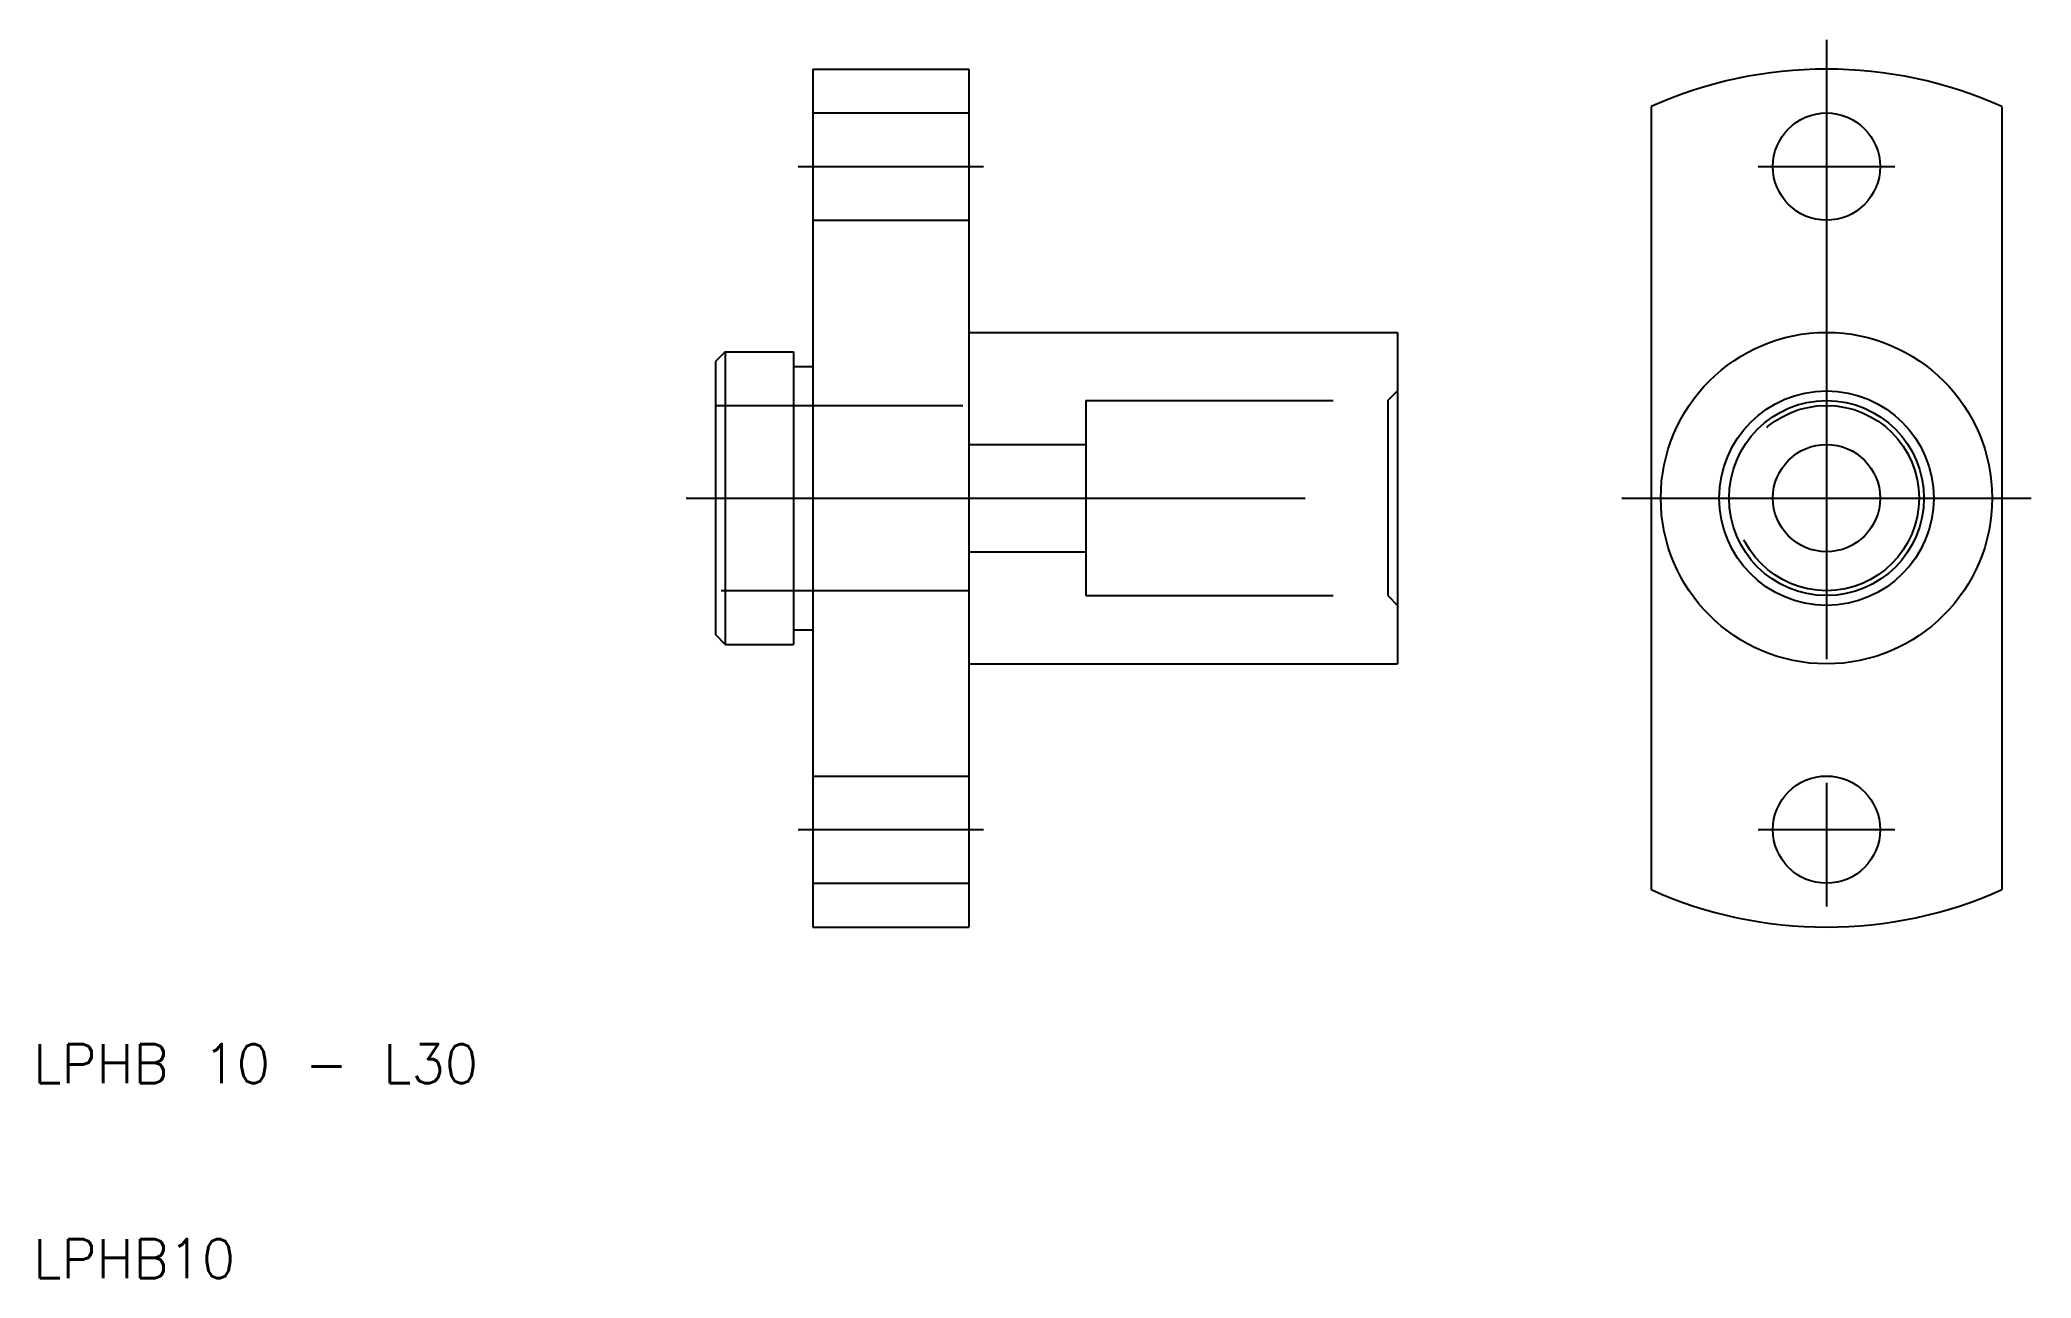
# Model space of a CAD drawing. Extents: x 10 to 112, y 10 to 74.
import ezdxf

# ---------------------------------------------------------------- set-up
doc = ezdxf.new("R2010")
doc.units = 0
doc.linetypes.add('CENTER', pattern=[50.8, 31.75, -6.35, 6.35, -6.35])
doc.linetypes.add('DASHED', pattern=[19.05, 12.7, -6.35])
doc.layers.get('0').update_dxf_attribs({"linetype": 'CONTINUOUS'})
doc.layers.add('CENTER', color=1, linetype='CENTER')
doc.styles.get("Standard").update_dxf_attribs({"font": 'txt.shx'})

msp = doc.modelspace()

# ---------------------------------------------------------------- linework, layer by layer
for p, q in [((50, 72), (58, 72)), ((50, 72), (50, 56.75)), ((58, 72), (58, 58.5)), ((93, 70.07), (93, 29.93)), ((111, 70.07), (111, 29.93)), ((58, 58.5), (58, 41.5)), ((58, 58.5), (80, 58.5)), ((80, 58.5), (80, 41.5)), ((45.5, 57.5), (45, 57)), ((45.5, 57.5), (49, 57.5)), ((45.5, 57.5), (45.5, 42.5)), ((49, 57.5), (49, 56.75)), ((45, 57), (45, 43)), ((49, 56.75), (50, 56.75)), ((49, 56.75), (49, 43.25)), ((50, 56.75), (50, 43.25)), ((45.5, 42.5), (45, 43)), ((49, 43.25), (50, 43.25)), ((49, 43.25), (49, 42.5)), ((50, 43.25), (50, 28)), ((45.5, 42.5), (49, 42.5)), ((58, 41.5), (58, 28)), ((58, 41.5), (80, 41.5)), ((50, 28), (58, 28))]:
    msp.add_line(p, q)
at = {"color": 3, "linetype": 'DASHED'}
for p, q in [((50, 69.75), (58, 69.75)), ((50, 64.25), (58, 64.25)), ((79.5, 55), (80, 55.5)), ((45, 54.75), (58, 54.75)), ((58, 54.75), (58, 45.25)), ((64, 55), (79.5, 55)), ((64, 55), (64, 45)), ((79.5, 55), (79.5, 45)), ((58, 52.75), (64, 52.75)), ((58, 47.25), (64, 47.25)), ((58, 45.25), (45, 45.25)), ((64, 45), (79.5, 45)), ((79.5, 45), (80, 44.5)), ((50, 35.75), (58, 35.75)), ((50, 30.25), (58, 30.25))]:
    msp.add_line(p, q, dxfattribs=at)
for centre, radius in [((102, 67), 2.75), ((102, 50), 8.5), ((102, 50), 5.5), ((102, 50), 5), ((102, 50), 2.75), ((102, 33), 2.75)]:
    msp.add_circle(centre, radius)
msp.add_circle((102, 50), 4.75, dxfattribs=at)
for start, end in [(65.8523, 114.1477), (245.8523, 294.1477)]:
    msp.add_arc((102, 50), 22, start, end)
at = {"layer": 'CENTER'}
for p, q in [((102, 73.5), (102, 26.5)), ((49.25, 67), (58.75, 67)), ((98.5, 67), (105.5, 67)), ((43.5, 50), (81.5, 50)), ((91.5, 50), (112.5, 50)), ((49.25, 33), (58.75, 33)), ((98.5, 33), (105.5, 33))]:
    msp.add_line(p, q, dxfattribs=at)

# ---------------------------------------------------------------- texts
for s, p in [('LPHB 10 - L30', (10, 20)), ('LPHB10', (10, 10))]:
    msp.add_text(s, height=2).set_placement(p)

doc.saveas('drawing.dxf')
